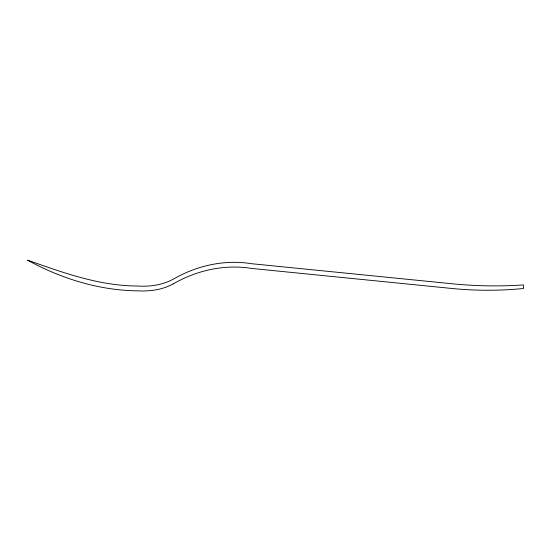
<?xml version="1.0" encoding="UTF-8"?>
<svg xmlns="http://www.w3.org/2000/svg" width="551" height="551" viewBox="0 0 551 551"><rect width="100%" height="100%" fill="white"/><g stroke="black" fill="none" stroke-linecap="round" stroke-linejoin="round"><path stroke-width="0.83" d="M173.496 283.765C162.442 289.909 149.535 291.534 137.061 290.832C98.643 290.294 61.065 278.544 27.55 260.148C62.972 272.621 98.987 285.817 137.096 285.997C149.555 286.899 162.442 285.108 173.496 279.04C196.872 265.541 224.65 259.369 251.428 263.695L452.151 283.765C475.83 286.127 499.702 286.52 523.45 284.943L523.45 288.49C499.757 290.845 475.837 290.845 452.151 288.49L251.428 268.413C224.65 264.094 196.872 270.265 173.496 283.765"/></g></svg>
